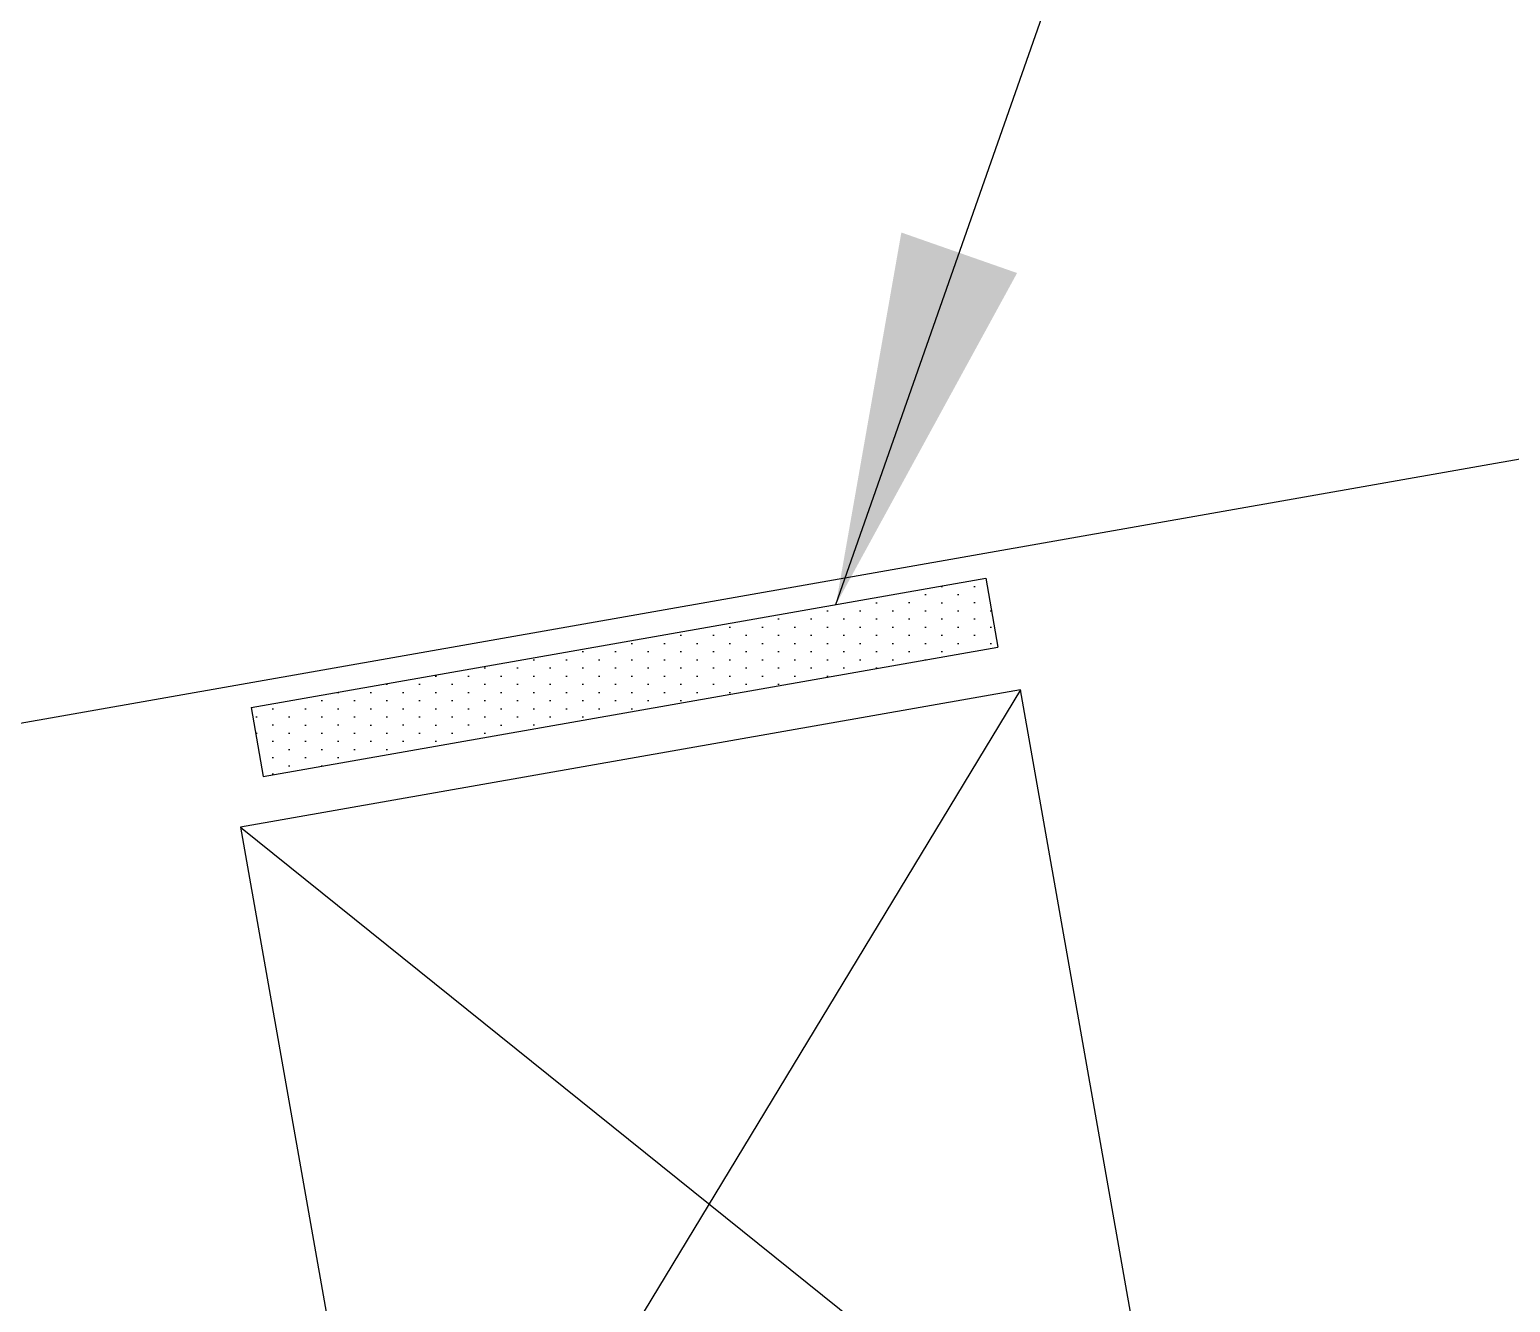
# Model space of a CAD drawing. Header units: inches. Extents: x -33163 to 19162, y -8858 to 30669.
# Drawn here: x -27960.446 to -27958.461, y -482.591 to -480.884 of the extents above; entities that cross this region are included whole.
import ezdxf

# ---------------------------------------------------------------- set-up
doc = ezdxf.new("R2010")
doc.units = ezdxf.units.IN
doc.layers.get('0').update_dxf_attribs({"color": 9, "lineweight": 0})
for name, color, linetype in [('20 - 7.2 PANEL', 5, 'Continuous'), ('CLOSURE', 8, 'Continuous'), ('SEALANT', 11, 'Continuous'), ('TAPE', 9, 'Continuous'), ('TEXT', 7, 'Continuous')]:
    doc.layers.add(name, color=color, linetype=linetype)
doc.styles.add('TEXT', font='SIMPLEX.shx', dxfattribs={"width": 0.75, "height": 0.375})
doc.dimstyles.new('DETAIL$7', dxfattribs={"dimscale": 4, "dimtxt": 0.375, "dimasz": 0.125, "dimexe": 0.0625, "dimexo": 0.0625, "dimgap": 0.0625, "dimtad": 1, "dimdec": 4, "dimzin": 3, "dimdsep": 46, "dimlunit": 4, "dimtxsty": 'TEXT', "dimblk": 'ARCHTICK', "dimcen": 0.0625, "dimclrd": 7, "dimclre": 7, "dimclrt": 2, "dimadec": 0, "dimazin": 0, "dimtfac": 0.6, "dimtdec": 4, "dimtmove": 0, "dimatfit": 3, "dimfxl": 1, "dimfrac": 2, "dimtolj": 1, "dimtzin": 0, "dimarcsym": 0})

# ---------------------------------------------------------------- blocks, each defined once
blk = doc.blocks.new('A$C6938402A')
at = {"layer": 'TAPE'}
h = blk.add_hatch(dxfattribs=at)
h.set_pattern_fill('DOTS', color=256, scale=0.35, angle=270, style=0)
h.set_pattern_definition([(270, (-22.332364, -26.379487), (0.021875, -0.0109375), [0, -0.021875])])
h.paths.add_polyline_path([(-0.5633, -0.0401), (-0.547, -0.1325), (0.4378, 0.0412), (0.4215, 0.1335)])
at = {"layer": 'SEALANT'}
for p, q in [((-0.5633, -0.0401), (0.4215, 0.1335)), ((0.4215, 0.1335), (0.4378, 0.0412)), ((-0.547, -0.1325), (0.4378, 0.0412)), ((-0.5633, -0.0401), (-0.547, -0.1325))]:
    blk.add_line(p, q, dxfattribs=at)
blk = doc.blocks.new('_ArchTick')
at = {"color": 0, "linetype": 'ByBlock', "const_width": 0.15}
blk.add_lwpolyline([(-0.5, -0.5), (0.5, 0.5)], dxfattribs=at)

msp = doc.modelspace()

# ---------------------------------------------------------------- linework, layer by layer
at = {"layer": '20 - 7.2 PANEL'}
msp.add_line((-27960.76275, -481.86816), (-27947.3136, -479.49671), dxfattribs=at)
at = {"layer": 'CLOSURE'}
for p, q in [((-27959.11739, -481.7697), (-27960.16313, -481.95409)), ((-27959.11739, -481.7697), (-27959.95248, -483.14871)), ((-27958.90675, -482.96432), (-27959.11739, -481.7697)), ((-27960.16313, -481.95409), (-27959.95248, -483.14871)), ((-27960.16313, -481.95409), (-27958.90675, -482.96432))]:
    msp.add_line(p, q, dxfattribs=at)

# ---------------------------------------------------------------- block references
at = {"layer": 'TEXT'}
msp.add_blockref('A$C6938402A', (-27959.58555, -481.75362), dxfattribs=at)

# ---------------------------------------------------------------- leaders
msp.add_leader([(-27959.36496, -481.65553), (-27957.68174, -476.85064), (-27956.50155, -476.85064)], dimstyle='DETAIL$7')

doc.saveas('drawing.dxf')
